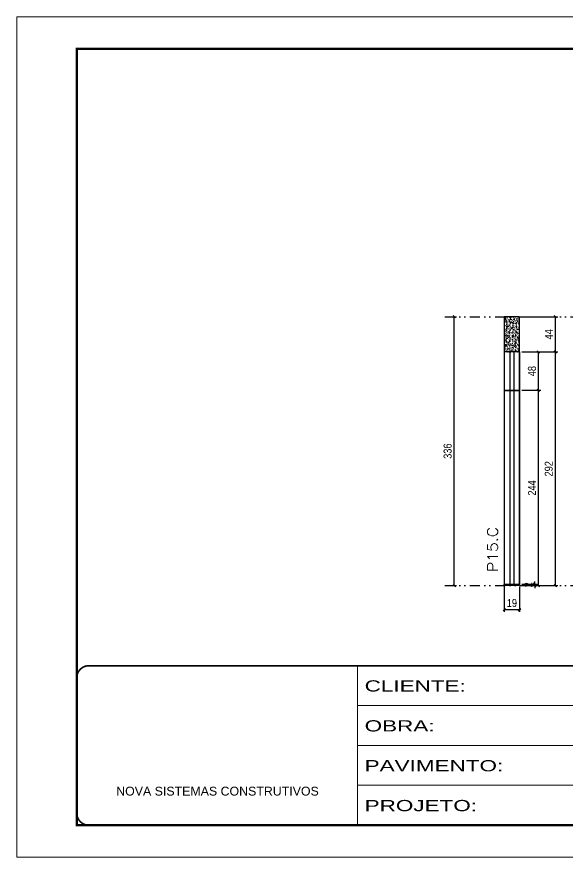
# Model space of a CAD drawing. Header units: millimetres. Extents: x 1945 to 8225, y 304 to 15137.
# Drawn here: x 3543 to 4231, y 6047 to 7097 of the extents above; entities that cross this region are included whole.
import ezdxf

# ---------------------------------------------------------------- set-up
doc = ezdxf.new("R2010")
doc.units = ezdxf.units.MM
for name, pattern in [('CONTINUO', [0]), ('DASHED', [0.75, 0.5, -0.25]), ('DIVIDE2', [0.625, 0.25, -0.125, 0, -0.125, 0, -0.125])]:
    doc.linetypes.add(name, pattern=pattern)
for name, color, linetype in [('COTA', 241, 'Continuous'), ('Nível', 160, 'Continuous'), ('Painéis', 200, 'Continuous'), ('SARR_2.2x7', 40, 'Continuous')]:
    doc.layers.add(name, color=color, linetype=linetype)
for name, color, linetype, lineweight in [('Folhas', 255, 'Continuous', 9), ('SARRAFO DE PRESSAO', 251, 'DASHED', 9), ('Texto Seção', 7, 'Continuous', 15)]:
    doc.layers.add(name, color=color, linetype=linetype, lineweight=lineweight)
doc.styles.add('ARIAL', font='arial.ttf')
doc.styles.add('COTA TECNICA', font='techl___.ttf', dxfattribs={"height": 10})
doc.styles.add('COTA TECNICA-50', font='techl___.ttf', dxfattribs={"height": 10})
doc.styles.add('REGUA-120', font='ROMANS.shx', dxfattribs={"height": 15})
doc.styles.add('Tecnologia', font='')
doc.styles.get('Tecnologia').set_extended_font_data('Forgotten Futurist')
doc.dimstyles.new('COTA PAINEL-50', dxfattribs={"dimtxt": 10, "dimasz": 3, "dimexe": 3, "dimexo": 3, "dimgap": 3, "dimtad": 1, "dimdec": 1, "dimzin": 12, "dimdsep": 46, "dimtxsty": 'COTA TECNICA-50', "dimblk1": 'OBLIQUE', "dimblk2": 'OBLIQUE', "dimsah": 1, "dimcen": 0.9, "dimclrd": 4, "dimclre": 4, "dimclrt": 240, "dimadec": 1, "dimazin": 3, "dimtfac": 1, "dimtdec": 1, "dimtmove": 0, "dimatfit": 3, "dimfxl": 1, "dimtolj": 1, "dimtzin": 12, "dimarcsym": 0})
doc.dimstyles.new('PAINEL', dxfattribs={"dimtxt": 10, "dimasz": 3, "dimexe": 3, "dimexo": 3, "dimgap": 3, "dimtad": 1, "dimdec": 1, "dimzin": 12, "dimdsep": 46, "dimtxsty": 'COTA TECNICA', "dimblk1": 'OBLIQUE', "dimblk2": 'OBLIQUE', "dimsah": 1, "dimcen": 0.9, "dimclrd": 4, "dimclre": 4, "dimclrt": 240, "dimadec": 1, "dimazin": 3, "dimtfac": 1, "dimtdec": 1, "dimtmove": 0, "dimatfit": 3, "dimfxl": 1, "dimtolj": 1, "dimtzin": 12, "dimarcsym": 0})

# ---------------------------------------------------------------- blocks, each defined once
blk = doc.blocks.new('9999999999')
at = {"color": 30, "linetype": 'CONTINUO'}
for p, q in [((98564.6, 34230.2), (98564.6, 34429.4)), ((98564.6, 34379.6), (99584, 34379.6)), ((98564.6, 34329.8), (99488, 34329.8)), ((98564.6, 34280), (99488, 34280))]:
    blk.add_line(p, q, dxfattribs=at)
at = {"color": 30, "linetype": 'CONTINUO', "const_width": 2}
blk.add_lwpolyline([(99584, 34230.2), (99584, 34414.4, 0.414214), (99569, 34429.4), (98229, 34429.4, 0.414214), (98214, 34414.4), (98214, 34245.2, 0.414214), (98229, 34230.2), (99584, 34230.2)], format="xyb", dxfattribs=at)
at = {"layer": 'Folhas'}
blk.add_lwpolyline([(98139, 34190.2), (99624, 34190.2), (99624, 35240.2), (98139, 35240.2)], close=True, dxfattribs=at)
at = {"layer": 'Folhas', "color": 30, "const_width": 3}
blk.add_lwpolyline([(98214, 34230.2), (99584, 34230.2), (99584, 35200.2), (98214, 35200.2)], close=True, dxfattribs=at)
at = {"color": 7, "linetype": 'Continuous', "ltscale": 5, "style": 'ARIAL'}
blk.add_text('NOVA SISTEMAS CONSTRUTIVOS', height=11.059, dxfattribs=at).set_placement((98263.2, 34267.2))
at = {"layer": 'Folhas', "color": 7, "style": 'Tecnologia', "width": 1.5}
for s, p in [('CLIENTE:', (98573.7, 34397.2)), ('OBRA:', (98573.7, 34347.3)), ('PAVIMENTO:', (98573.7, 34297.5)), ('PROJETO:', (98573.7, 34247.7))]:
    blk.add_text(s, height=14, dxfattribs=at).set_placement(p)
blk = doc.blocks.new('_Oblique')
at = {"color": 0, "linetype": 'ByBlock', "lineweight": -2}
blk.add_line((-0.5, -0.5), (0.5, 0.5), dxfattribs=at)
blk = doc.blocks.new('*D674')
at = {"layer": 'COTA', "color": 4, "lineweight": -2, "transparency": 16777216}
for p, q in [((4081.2, 6722.4), (4093, 6722.4)), ((4090, 6386.4), (4090, 6722.4)), ((4081.2, 6386.4), (4093, 6386.4))]:
    blk.add_line(p, q, dxfattribs=at)
at = {"layer": 'Defpoints', "color": 0, "transparency": 16777216}
for p in [(4078.2, 6722.4), (4090, 6722.4), (4078.2, 6386.4)]:
    blk.add_point(p, dxfattribs=at)
at = {"layer": 'COTA', "color": 4, "lineweight": -2, "transparency": 16777216, "xscale": 3, "yscale": 3, "zscale": 3}
for p, rotation in [((4090, 6722.4), 90), ((4090, 6386.4), 270)]:
    blk.add_blockref('_Oblique', p, dxfattribs=dict(at, rotation=rotation))
at = {"layer": 'COTA', "color": 240, "transparency": 16777216, "insert": (4081.8, 6554.4), "char_height": 10, "attachment_point": 5, "rotation": 90, "style": 'COTA TECNICA-50'}
blk.add_mtext('\\A1;336', dxfattribs=at)
blk = doc.blocks.new('*D682')
at = {"layer": 'COTA', "color": 4, "lineweight": -2, "transparency": 16777216}
for p, q in [((4152.6, 6385.4), (4152.6, 6353.5)), ((4171.6, 6385.4), (4171.6, 6353.5)), ((4152.6, 6356.5), (4171.6, 6356.5))]:
    blk.add_line(p, q, dxfattribs=at)
at = {"layer": 'Defpoints', "color": 0, "transparency": 16777216}
for p in [(4152.6, 6388.4), (4171.6, 6388.4), (4171.6, 6356.5)]:
    blk.add_point(p, dxfattribs=at)
at = {"layer": 'COTA', "color": 4, "lineweight": -2, "transparency": 16777216, "xscale": 3, "yscale": 3, "zscale": 3, "rotation": 180}
blk.add_blockref('_Oblique', (4152.6, 6356.5), dxfattribs=at)
at = {"layer": 'COTA', "color": 4, "lineweight": -2, "transparency": 16777216, "xscale": 3, "yscale": 3, "zscale": 3}
blk.add_blockref('_Oblique', (4171.6, 6356.5), dxfattribs=at)
at = {"layer": 'COTA', "color": 240, "transparency": 16777216, "insert": (4162.1, 6364.6), "char_height": 10, "attachment_point": 5, "style": 'COTA TECNICA'}
blk.add_mtext('\\A1;19', dxfattribs=at)
blk = doc.blocks.new('*D683')
at = {"layer": 'COTA', "color": 4, "lineweight": -2, "transparency": 16777216}
for p, q in [((4174.6, 6388.4), (4193.6, 6388.4)), ((4174.6, 6386.4), (4193.6, 6386.4)), ((4190.6, 6388.4), (4190.6, 6391.4)), ((4190.6, 6386.4), (4190.6, 6388.4)), ((4190.6, 6386.4), (4190.6, 6383.4))]:
    blk.add_line(p, q, dxfattribs=at)
at = {"layer": 'Defpoints', "color": 0, "transparency": 16777216}
for p in [(4171.6, 6388.4), (4171.6, 6386.4), (4190.6, 6388.4)]:
    blk.add_point(p, dxfattribs=at)
at = {"layer": 'COTA', "color": 4, "lineweight": -2, "transparency": 16777216, "xscale": 3, "yscale": 3, "zscale": 3}
for p, rotation in [((4190.6, 6388.4), 270), ((4190.6, 6386.4), 90)]:
    blk.add_blockref('_Oblique', p, dxfattribs=dict(at, rotation=rotation))
at = {"layer": 'COTA', "color": 240, "transparency": 16777216, "insert": (4182.6, 6387.4), "char_height": 10, "attachment_point": 5, "rotation": 90, "style": 'COTA TECNICA-50'}
blk.add_mtext('\\A1;2', dxfattribs=at)
blk = doc.blocks.new('*D684')
at = {"layer": 'COTA', "color": 4, "linetype": 'ByBlock', "lineweight": -2, "transparency": 16777216}
for p, q in [((4174.6, 6678.4), (4198.3, 6678.4)), ((4195.3, 6630.4), (4195.3, 6678.4)), ((4174.6, 6630.4), (4198.3, 6630.4))]:
    blk.add_line(p, q, dxfattribs=at)
at = {"layer": 'Defpoints', "color": 0, "linetype": 'ByBlock', "transparency": 16777216}
for p in [(4171.6, 6678.4), (4195.3, 6678.4), (4171.6, 6630.4)]:
    blk.add_point(p, dxfattribs=at)
at = {"layer": 'COTA', "color": 4, "linetype": 'ByBlock', "lineweight": -2, "transparency": 16777216, "xscale": 3, "yscale": 3, "zscale": 3}
for p, rotation in [((4195.3, 6678.4), 90), ((4195.3, 6630.4), 270)]:
    blk.add_blockref('_Oblique', p, dxfattribs=dict(at, rotation=rotation))
at = {"layer": 'COTA', "color": 240, "linetype": 'ByBlock', "transparency": 16777216, "insert": (4187.2, 6654.4), "char_height": 10, "attachment_point": 5, "rotation": 90, "style": 'COTA TECNICA'}
blk.add_mtext('\\A1;48', dxfattribs=at)
blk = doc.blocks.new('*D685')
at = {"layer": 'COTA', "color": 4, "lineweight": -2, "transparency": 16777216}
for p, q in [((4174.6, 6630.4), (4198.3, 6630.4)), ((4195.3, 6386.4), (4195.3, 6630.4)), ((4174.6, 6386.4), (4198.3, 6386.4))]:
    blk.add_line(p, q, dxfattribs=at)
at = {"layer": 'Defpoints', "color": 0, "transparency": 16777216}
for p in [(4171.6, 6630.4), (4195.3, 6630.4), (4171.6, 6386.4)]:
    blk.add_point(p, dxfattribs=at)
at = {"layer": 'COTA', "color": 4, "lineweight": -2, "transparency": 16777216, "xscale": 3, "yscale": 3, "zscale": 3}
for p, rotation in [((4195.3, 6630.4), 90), ((4195.3, 6386.4), 270)]:
    blk.add_blockref('_Oblique', p, dxfattribs=dict(at, rotation=rotation))
at = {"layer": 'COTA', "color": 240, "transparency": 16777216, "insert": (4187.2, 6508.4), "char_height": 10, "attachment_point": 5, "rotation": 90, "style": 'COTA TECNICA'}
blk.add_mtext('\\A1;244', dxfattribs=at)
blk = doc.blocks.new('*D1512')
at = {"layer": 'COTA', "color": 4, "lineweight": -2, "transparency": 16777216}
for p, q in [((4174.6, 6722.4), (4219.3, 6722.4)), ((4216.3, 6722.4), (4216.3, 6678.4)), ((4174.6, 6678.4), (4219.3, 6678.4))]:
    blk.add_line(p, q, dxfattribs=at)
at = {"layer": 'Defpoints', "color": 0, "transparency": 16777216}
for p in [(4171.6, 6722.4), (4171.6, 6678.4), (4216.3, 6678.4)]:
    blk.add_point(p, dxfattribs=at)
at = {"layer": 'COTA', "color": 4, "lineweight": -2, "transparency": 16777216, "xscale": 3, "yscale": 3, "zscale": 3}
for p, rotation in [((4216.3, 6722.4), 90), ((4216.3, 6678.4), 270)]:
    blk.add_blockref('_Oblique', p, dxfattribs=dict(at, rotation=rotation))
at = {"layer": 'COTA', "color": 240, "transparency": 16777216, "insert": (4208.3, 6700.4), "char_height": 10, "attachment_point": 5, "rotation": 90, "style": 'COTA TECNICA'}
blk.add_mtext('\\A1;44', dxfattribs=at)
blk = doc.blocks.new('*D1513')
at = {"layer": 'COTA', "color": 4, "lineweight": -2, "transparency": 16777216}
for p, q in [((4174.6, 6678.4), (4219.3, 6678.4)), ((4216.3, 6678.4), (4216.3, 6386.4)), ((4174.6, 6386.4), (4219.3, 6386.4))]:
    blk.add_line(p, q, dxfattribs=at)
at = {"layer": 'Defpoints', "color": 0, "transparency": 16777216}
for p in [(4171.6, 6678.4), (4171.6, 6386.4), (4216.3, 6386.4)]:
    blk.add_point(p, dxfattribs=at)
at = {"layer": 'COTA', "color": 4, "lineweight": -2, "transparency": 16777216, "xscale": 3, "yscale": 3, "zscale": 3}
for p, rotation in [((4216.3, 6678.4), 90), ((4216.3, 6386.4), 270)]:
    blk.add_blockref('_Oblique', p, dxfattribs=dict(at, rotation=rotation))
at = {"layer": 'COTA', "color": 240, "transparency": 16777216, "insert": (4208.2, 6532.4), "char_height": 10, "attachment_point": 5, "rotation": 90, "style": 'COTA TECNICA'}
blk.add_mtext('\\A1;292', dxfattribs=at)

msp = doc.modelspace()

# ---------------------------------------------------------------- hatches: boundary and pattern name
at = {"layer": 'COTA', "linetype": 'ByBlock'}
h = msp.add_hatch(dxfattribs=at)
h.set_pattern_fill('AR-CONC', color=256, scale=0.03)
h.set_pattern_definition([(50, (-13007.078, 1223.9313), (5.4655401, -0.4781726), [0.5715, -6.2865]), (355, (-13007.078, 1223.9313), (-1.0573026, 5.7317054), [0.4572, -5.0292175]), (100.451445, (-13006.6227, 1223.8914), (4.4082374, 5.2535326), [0.4857003, -5.3427073]), (46.1842, (-13007.078, 1225.455), (8.1323712, -1.2612698), [0.85725, -9.42975]), (96.63556, (-13006.4005, 1225.35), (7.122124, 7.4227837), [0.7285507, -8.0140682]), (351.18415, (-13007.078, 1225.455), (7.122124, 7.4227837), [0.685799, -7.543792]), (21, (-13006.316, 1225.0743), (4.5484317, -3.067956), [0.5715, -6.2865]), (326, (-13006.316, 1225.0743), (1.8540609, 5.525639), [0.4572, -5.0292]), (71.451445, (-13005.937, 1224.8186), (6.4024926, 2.457683), [0.4857003, -5.3426981]), (37.5, (-13007.0782, 1223.9313), (0.0926581, 2.53665117), [0, -4.96824, 0, -5.1054, 0, -5.04825]), (7.5, (-13007.0782, 1223.9313), (2.00458988, 3.00541724), [0, -2.91084, 0, -4.85394, 0, -1.92405]), (327.5, (-13008.7774, 1223.9313), (4.06771786, -0.17186232), [0, -1.905, 0, -5.9436, 0, -7.8867]), (317.5, (-13009.5394, 1223.9313), (4.44387544, 0.7627947), [0, -2.4765, 0, -3.94716, 0, -5.6007])])
h.paths.add_polyline_path([(4152.64, 6678.37), (4171.64, 6678.37), (4171.64, 6722.37), (4152.64, 6722.37)])

# ---------------------------------------------------------------- linework, layer by layer
msp.add_lwpolyline([(4171.64, 6678.37), (4171.64, 6722.37), (4152.64, 6722.37), (4152.64, 6678.37)], dxfattribs=at)
at = {"layer": 'Nível', "color": 4, "linetype": 'DIVIDE2', "ltscale": 50}
for p, q in [((4078.15, 6722.37), (4988.36, 6722.37)), ((4078.15, 6386.37), (4988.36, 6386.37))]:
    msp.add_line(p, q, dxfattribs=at)
at = {"layer": 'Painéis'}
for p, q in [((4152.64, 6678.37), (4152.64, 6388.37)), ((4171.64, 6678.37), (4152.64, 6678.37)), ((4171.64, 6388.37), (4171.64, 6678.37)), ((4171.64, 6678.37), (4171.64, 6388.37)), ((4152.64, 6630.37), (4171.64, 6630.37)), ((4171.64, 6630.37), (4152.64, 6630.37)), ((4152.64, 6388.37), (4171.64, 6388.37))]:
    msp.add_line(p, q, dxfattribs=at)
msp.add_lwpolyline([(4152.64, 6388.37), (4171.64, 6388.37), (4171.64, 6386.37), (4152.64, 6386.37)], close=True, dxfattribs=at)
at = {"layer": 'SARR_2.2x7'}
for p, q in [((4159.64, 6678.37), (4159.64, 6388.37)), ((4164.64, 6678.37), (4164.64, 6388.37)), ((4159.64, 6630.37), (4159.64, 6630.37)), ((4159.64, 6630.37), (4159.64, 6630.37)), ((4164.64, 6630.37), (4164.64, 6630.37)), ((4164.64, 6630.37), (4164.64, 6630.37))]:
    msp.add_line(p, q, dxfattribs=at)

# ---------------------------------------------------------------- block references
at = {"layer": 'SARRAFO DE PRESSAO', "color": 6, "linetype": 'ByBlock'}
msp.add_blockref('9999999999', (-94595.62, -28143.12), dxfattribs=at)

# ---------------------------------------------------------------- texts
at = {"layer": 'Texto Seção', "style": 'REGUA-120', "width": 1.1}
msp.add_text('P15.C', height=13, rotation=90, dxfattribs=at).set_placement((4144.49, 6403.27))

# ---------------------------------------------------------------- dimensions: what is measured, and where the dimension line sits
at = {"layer": 'COTA'}
for base, p1, p2, dimstyle, picture, middle in [((4090, 6722.37), (4078.15, 6386.37), (4078.15, 6722.37), 'COTA PAINEL-50', '*D674', (4081.78, 6554.37)), ((4216.33, 6678.37), (4171.64, 6722.37), (4171.64, 6678.37), 'PAINEL', '*D1512', (4208.26, 6700.37)), ((4216.33, 6386.37), (4171.64, 6678.37), (4171.64, 6386.37), 'PAINEL', '*D1513', (4208.25, 6532.37)), ((4195.28, 6630.37), (4171.64, 6386.37), (4171.64, 6630.37), 'PAINEL', '*D685', (4187.21, 6508.37))]:
    dim = msp.add_linear_dim(base=base, p1=p1, p2=p2, angle=90, dimstyle=dimstyle, dxfattribs=at)
    dim.commit()
    dim.dimension.update_dxf_attribs({"geometry": picture, "text_midpoint": middle})
at = {"layer": 'COTA', "linetype": 'ByBlock'}
dim = msp.add_linear_dim(base=(4195.28, 6678.37), p1=(4171.64, 6630.37), p2=(4171.64, 6678.37), angle=90, dimstyle='PAINEL', dxfattribs=at)
dim.commit()
dim.dimension.update_dxf_attribs({"geometry": '*D684', "text_midpoint": (4187.18, 6654.37)})
at = {"layer": 'COTA'}
dim = msp.add_linear_dim(base=(4171.64, 6356.47), p1=(4152.64, 6388.37), p2=(4171.64, 6388.37), dimstyle='PAINEL', override={"dimarcsym": 2}, dxfattribs=at)
dim.commit()
dim.dimension.update_dxf_attribs({"geometry": '*D682', "text_midpoint": (4162.14, 6364.56)})
dim = msp.add_linear_dim(base=(4190.55, 6388.37), p1=(4171.64, 6386.37), p2=(4171.64, 6388.37), angle=90, dimstyle='COTA PAINEL-50', dxfattribs=at)
dim.commit()
dim.dimension.update_dxf_attribs({"geometry": '*D683', "text_midpoint": (4190.55, 6387.37), "dimtype": 160})

doc.saveas('drawing.dxf')
